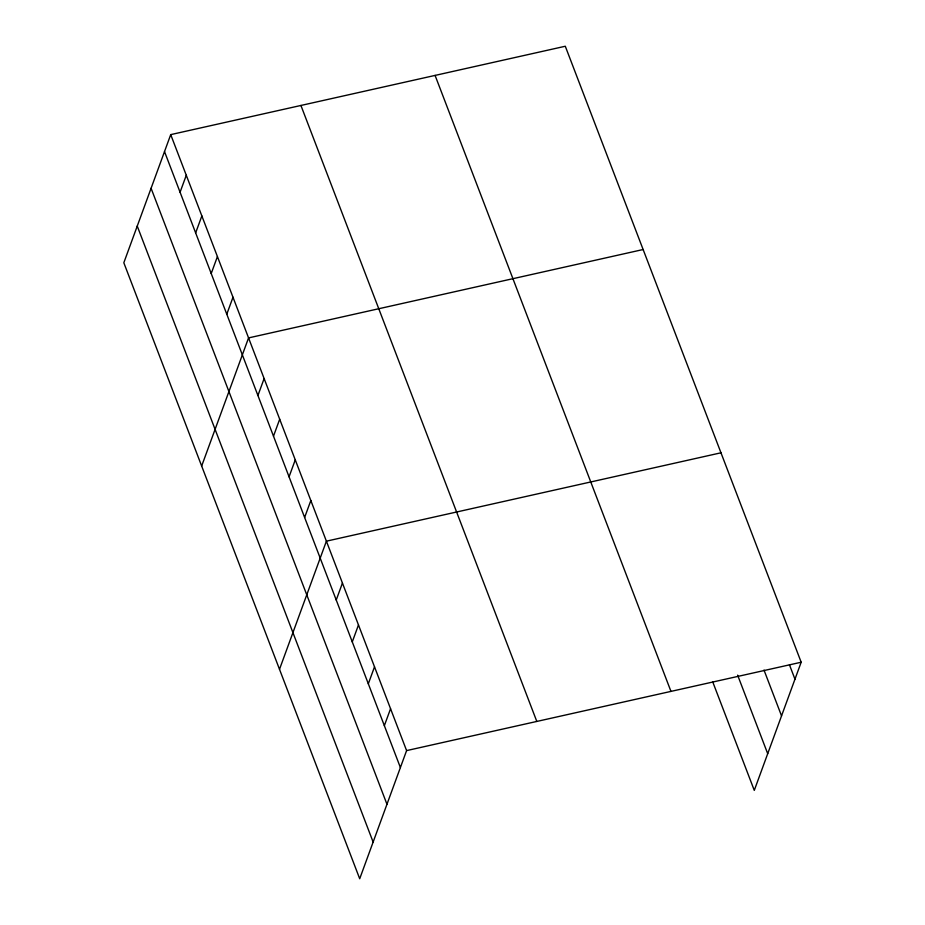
<?xml version="1.0" encoding="UTF-8"?>
<svg xmlns="http://www.w3.org/2000/svg" width="925" height="925" viewBox="0 0 925 925"><rect width="100%" height="100%" fill="white"/><g stroke="black" fill="none" stroke-linecap="round" stroke-linejoin="round"><path stroke-width="1.39" d="M170.72 134.622L123.823 262.769L359.709 878.75L406.595 750.603L170.72 134.622L565.291 46.25L801.177 662.231L754.28 790.378L712.678 681.737M180.074 192.238L186.283 175.276M195.649 232.892L201.858 215.93M211.212 273.546L217.421 256.583M226.787 314.199L232.996 297.237M201.662 466.038L248.559 337.903L643.141 249.519M257.925 395.507L264.122 378.556M273.488 436.172L279.697 419.21M289.062 476.826L295.26 459.864M304.626 517.48L310.835 500.517M279.5 669.318L326.398 541.171L720.98 452.799M336.238 600.013L342.435 583.062M352.275 641.904L358.484 624.942M368.312 683.795L374.521 666.832M384.349 725.674L390.558 708.723M406.595 750.603L801.177 662.231M789.453 664.798L794.968 679.193M764.004 670.07L781.544 715.881M737.63 675.146L767.704 753.69M435.085 75.411L670.96 691.391M300.926 105.462L536.812 721.442M164.511 151.584L400.398 767.565M151.087 188.272L386.962 804.253M137.247 226.082L373.133 842.062"/></g></svg>
